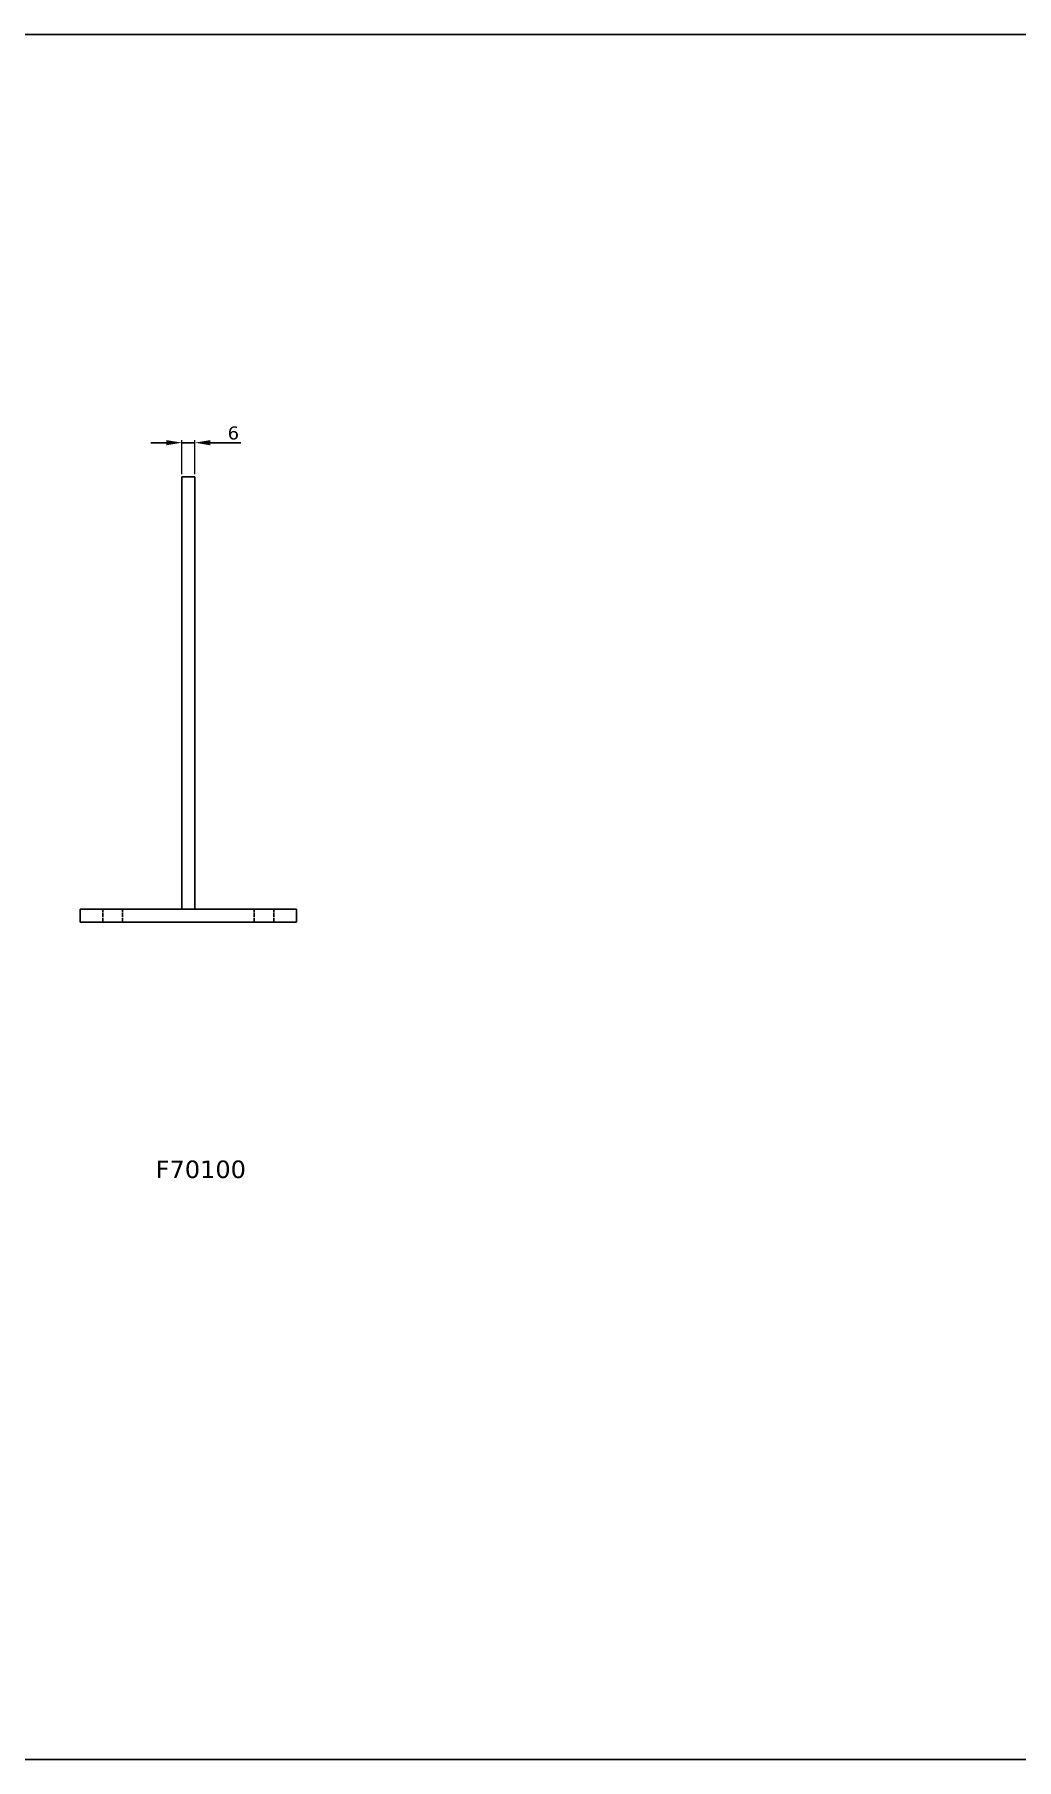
# Model space of a CAD drawing. Header units: millimetres. Extents: x 111849 to 113968, y -11137 to -9484.
# Drawn here: x 112862 to 113317, y -10283 to -9484 of the extents above; entities that cross this region are included whole.
import ezdxf

# ---------------------------------------------------------------- set-up
doc = ezdxf.new("R2010")
doc.units = ezdxf.units.MM
doc.linetypes.add('ACAD_ISO02W100', pattern=[15, 12, -3])
for name, color, linetype in [('_RB_dimension', 142, 'Continuous'), ('_RB_product', 7, 'Continuous'), ('_RB_text', 7, 'Continuous')]:
    doc.layers.add(name, color=color, linetype=linetype)
doc.styles.add('rothoblaas', font='verdana.ttf', dxfattribs={"height": 6})
doc.dimstyles.new('rothoblaas', dxfattribs={"dimscale": 1.2, "dimtxt": 6.5, "dimasz": 6, "dimexe": 1, "dimexo": 1, "dimgap": 1.1, "dimtad": 1, "dimdsep": 46, "dimtxsty": 'rothoblaas', "dimcen": 0, "dimclrd": 256, "dimclre": 256, "dimclrt": 256, "dimazin": 2, "dimtp": 0.1, "dimtm": 0.1, "dimtfac": 0.71, "dimtmove": 0, "dimatfit": 3, "dimfxl": 1, "dimlwd": -1, "dimlwe": 18, "dimarcsym": 0})

# ---------------------------------------------------------------- blocks, each defined once
blk = doc.blocks.new('*D376')
at = {"layer": '_RB_dimension'}
for p, q in [((112923.44, -9673.14), (112916.24, -9673.14)), ((112930.64, -9673.14), (112936.64, -9673.14)), ((112943.84, -9673.14), (112957.93, -9673.14))]:
    blk.add_line(p, q, dxfattribs=at)
at = {"layer": '_RB_dimension', "lineweight": 18}
for p, q in [((112930.64, -9687.79), (112930.64, -9671.94)), ((112936.64, -9687.79), (112936.64, -9671.94))]:
    blk.add_line(p, q, dxfattribs=at)
at = {"layer": '_RB_dimension'}
for points in [[(112923.44, -9671.94), (112923.44, -9674.34), (112930.64, -9673.14)], [(112943.84, -9671.94), (112943.84, -9674.34), (112936.64, -9673.14)]]:
    blk.add_solid(points, dxfattribs=at)
at = {"layer": 'Defpoints', "color": 0, "transparency": 16777216}
for p in [(112936.64, -9673.14), (112930.64, -9688.99), (112936.64, -9688.99)]:
    blk.add_point(p, dxfattribs=at)
at = {"layer": '_RB_dimension', "insert": (112954.48, -9668.7), "char_height": 6, "attachment_point": 5, "style": 'rothoblaas'}
blk.add_mtext('6', dxfattribs=at)
blk = doc.blocks.new('F70100_lateral')
at = {"layer": '_RB_product'}
for p, q in [((112930.64, -9688.99), (112936.64, -9688.99)), ((112930.64, -9888.99), (112930.64, -9688.99)), ((112936.64, -9888.99), (112936.64, -9688.99)), ((112883.64, -9888.99), (112983.64, -9888.99)), ((112883.64, -9894.99), (112883.64, -9888.99)), ((112983.64, -9888.99), (112983.64, -9894.99)), ((112883.64, -9894.99), (112983.64, -9894.99))]:
    blk.add_line(p, q, dxfattribs=at)
at = {"layer": '_RB_product', "linetype": 'ACAD_ISO02W100', "ltscale": 0.15}
for p, q in [((112894.14, -9894.99), (112894.14, -9888.99)), ((112903.14, -9894.99), (112903.14, -9888.99)), ((112964.14, -9894.99), (112964.14, -9888.99)), ((112973.14, -9894.99), (112973.14, -9888.99))]:
    blk.add_line(p, q, dxfattribs=at)

msp = doc.modelspace()

# ---------------------------------------------------------------- linework, layer by layer
msp.add_lwpolyline([(111849.326, -9484.249), (113967.823, -9484.249), (113967.823, -10282.533), (111849.326, -10282.533)], close=True)

# ---------------------------------------------------------------- block references
at = {"layer": '_RB_text'}
msp.add_blockref('F70100_lateral', (0, 0), dxfattribs=at)

# ---------------------------------------------------------------- texts
at = {"layer": '_RB_text', "insert": (112785.39, -10005.343), "char_height": 8.1, "width": 306.32371, "attachment_point": 1, "style": 'rothoblaas'}
msp.add_mtext('\\pi133.16481;{\\C0;F70100}', dxfattribs=at)

# ---------------------------------------------------------------- dimensions: what is measured, and where the dimension line sits
at = {"layer": '_RB_dimension'}
dim = msp.add_linear_dim(base=(112936.641, -9673.137), p1=(112930.641, -9688.994), p2=(112936.641, -9688.994), dimstyle='rothoblaas', dxfattribs=at)
dim.commit()
dim.dimension.update_dxf_attribs({"geometry": '*D376', "text_midpoint": (112954.485, -9668.698)})

doc.saveas('drawing.dxf')
